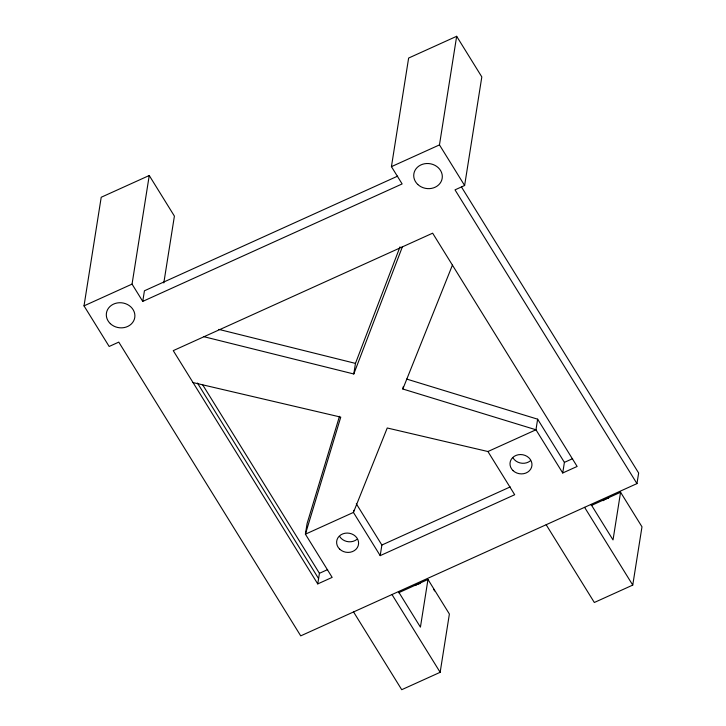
<?xml version="1.0" encoding="UTF-8"?>
<svg xmlns="http://www.w3.org/2000/svg" width="726" height="726" viewBox="0 0 726 726"><rect width="100%" height="100%" fill="white"/><g stroke="black" fill="none" stroke-linecap="round" stroke-linejoin="round"><path stroke-width="1.09" d="M461.464 186.972L638.644 473.016L636.965 483.607L300.727 635.867L118.774 342.118L109.163 346.465L84.016 305.864L101.213 197.254L149.247 175.511L174.403 216.112L163.813 282.94M636.965 483.607L455.011 189.858L464.622 185.511L481.819 76.911L456.663 36.3L408.629 58.053L391.432 166.653L402.131 183.932L142.75 301.39L132.05 284.111L149.247 175.511M142.75 301.39L144.429 290.79L397.639 176.137M339.496 416.279L307.08 523.591L305.401 534.182L332.163 577.388L317.752 583.913L319.431 573.313L202.472 384.499M203.997 336.719L353.789 373.981L355.468 363.39L399.99 246.885M353.771 510.314L353.435 512.429L380.197 555.635L514.689 494.733L487.926 451.527L387.239 427.986L353.435 512.429L305.401 534.182L340.757 417.114L193.034 382.575M464.622 185.511L439.466 144.901L456.663 36.3M317.752 583.913L173.251 350.64L432.642 233.182L577.134 466.455L562.723 472.98L535.97 429.783L402.839 389.009L403.175 386.885M380.197 555.635L381.876 545.035L356.303 503.762M398.656 592.743L427.986 579.466L420.427 627.146L398.429 591.626M353.562 611.945L401.732 689.7L440.156 672.303L449.385 614.024L427.986 579.466M406.678 379.072L537.639 419.183L535.97 429.783L487.926 451.527M562.723 472.98L564.401 462.38L537.639 419.183M591.254 505.532L620.576 492.255L613.025 539.935L591.028 504.416M546.161 524.726L594.331 602.489L632.754 585.083L641.984 526.813L620.576 492.255M353.789 373.981L402.358 246.894M402.839 389.009L452.425 265.117M84.016 305.864L132.05 284.111M391.432 166.653L439.466 144.901M319.431 573.313L327.662 569.583M381.876 545.035L510.206 486.919M564.401 462.38L572.632 458.65M218.798 329.386L355.468 363.39M584.593 507.329L632.754 585.083M391.995 594.54L440.156 672.303M197.454 383.056L318.587 578.613M530.316 460.847A11.026 9.638 9 0 1 513.055 457.979M356.938 539.354A11.026 9.638 9 0 1 339.668 536.487M603.179 500.668A12.133 10.6 9 0 1 608.651 498.19M415.435 585.455A12.133 10.6 9 0 1 420.118 583.559M433.64 589.194A12.133 10.6 9 0 1 434.502 590.919M339.704 549.174A11.026 9.638 9 0 0 358.181 545.77A11.026 9.638 9 0 0 344.923 533.265A11.026 9.638 9 0 0 339.704 549.174M513.091 470.657A11.026 9.638 9 0 0 531.559 467.254A11.026 9.638 9 0 0 518.3 454.748A11.026 9.638 9 0 0 513.091 470.657M110.343 323.66A14.338 12.524 9 0 0 134.355 319.231A14.338 12.524 9 0 0 117.122 302.978A14.338 12.524 9 0 0 110.343 323.66M417.759 184.449A14.338 12.524 9 0 0 441.771 180.021A14.338 12.524 9 0 0 424.538 163.767A14.338 12.524 9 0 0 417.759 184.449"/></g></svg>
